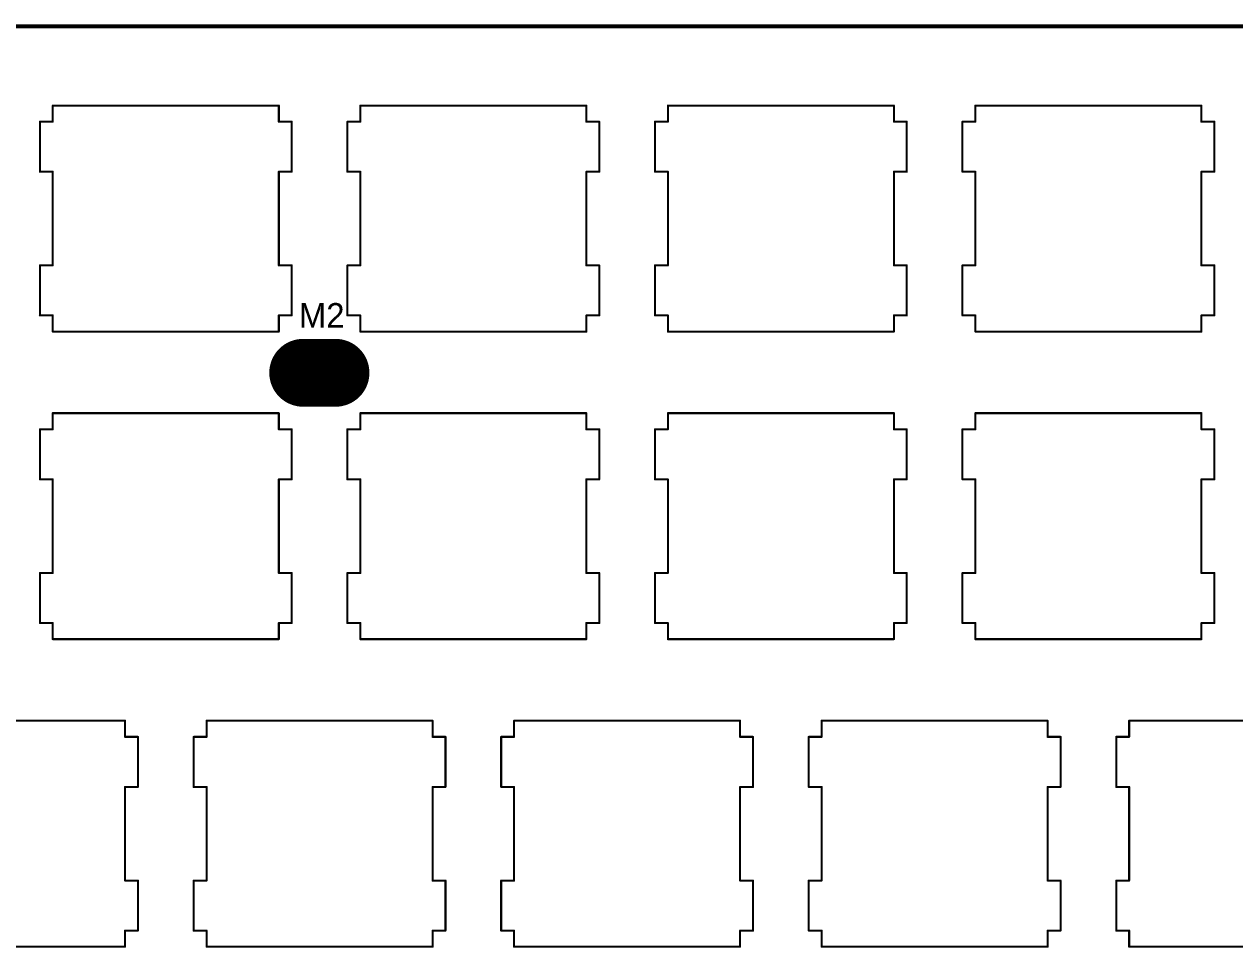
# Model space of a CAD drawing. Extents: x 43 to 335, y 43 to 163.
# Drawn here: x 161.3 to 236.3, y 105.6 to 162.8 of the extents above; entities that cross this region are included whole.
import ezdxf

# ---------------------------------------------------------------- set-up
doc = ezdxf.new("R2010")
doc.units = 0
doc.layers.get('0').update_dxf_attribs({"linetype": 'CONTINUOUS'})
for name, color, linetype in [('BOTTOMLAYER', 5, 'CONTINUOUS'), ('BOTTOMSOLDER', 6, 'CONTINUOUS'), ('MECHANICAL2', 216, 'CONTINUOUS'), ('MULTILAYER', 9, 'CONTINUOUS'), ('PADHOLELAYER', 156, 'CONTINUOUS'), ('TOPLAYER', 1, 'CONTINUOUS'), ('TOPOVERLAY', 2, 'CONTINUOUS'), ('TOPSOLDER', 216, 'CONTINUOUS')]:
    doc.layers.add(name, color=color, linetype=linetype)

# ---------------------------------------------------------------- blocks, each defined once
blk = doc.blocks.new('M2______6')
at = {"layer": 'BOTTOMLAYER', "const_width": 4}
blk.add_lwpolyline([(1, 0), (-1, 0)], dxfattribs=at)
at = {"layer": 'BOTTOMLAYER', "const_width": 2}
for points in [[(-2, 0, 1), (0, 0, 1)], [(0, 0, 1), (2, 0, 1)]]:
    blk.add_lwpolyline(points, format="xyb", close=True, dxfattribs=at)
at = {"layer": 'BOTTOMSOLDER', "const_width": 4.203}
blk.add_lwpolyline([(1, 0), (-1, 0)], dxfattribs=at)
at = {"layer": 'BOTTOMSOLDER', "const_width": 2.102}
for points in [[(-2.051, 0, 1), (0.051, 0, 1)], [(-0.051, 0, 1), (2.051, 0, 1)]]:
    blk.add_lwpolyline(points, format="xyb", close=True, dxfattribs=at)
at = {"layer": 'MULTILAYER', "const_width": 4}
blk.add_lwpolyline([(1, 0), (-1, 0)], dxfattribs=at)
at = {"layer": 'MULTILAYER', "const_width": 2}
for points in [[(-2, 0, 1), (0, 0, 1)], [(0, 0, 1), (2, 0, 1)]]:
    blk.add_lwpolyline(points, format="xyb", close=True, dxfattribs=at)
at = {"layer": 'PADHOLELAYER', "const_width": 1}
blk.add_lwpolyline([(-0.5, 0, 1), (0.5, 0, 1)], format="xyb", close=True, dxfattribs=at)
at = {"layer": 'TOPLAYER', "const_width": 4}
blk.add_lwpolyline([(1, 0), (-1, 0)], dxfattribs=at)
at = {"layer": 'TOPLAYER', "const_width": 2}
for points in [[(-2, 0, 1), (0, 0, 1)], [(0, 0, 1), (2, 0, 1)]]:
    blk.add_lwpolyline(points, format="xyb", close=True, dxfattribs=at)
at = {"layer": 'TOPSOLDER', "const_width": 4.203}
blk.add_lwpolyline([(1, 0), (-1, 0)], dxfattribs=at)
at = {"layer": 'TOPSOLDER', "const_width": 2.102}
for points in [[(-2.051, 0, 1), (0.051, 0, 1)], [(-0.051, 0, 1), (2.051, 0, 1)]]:
    blk.add_lwpolyline(points, format="xyb", close=True, dxfattribs=at)

msp = doc.modelspace()

# ---------------------------------------------------------------- linework, layer by layer
at = {"layer": 'MECHANICAL2'}
for points, const_width in [([(43.561, 162.687), (334.391, 162.687)], 0.254), ([(163.066, 156.776), (163.066, 157.776)], 0.127), ([(163.066, 157.776), (177.067, 157.776)], 0.127), ([(177.067, 156.776), (177.067, 157.776)], 0.127), ([(182.117, 156.776), (182.117, 157.776)], 0.127), ([(182.117, 157.776), (196.117, 157.776)], 0.127), ([(196.117, 156.776), (196.117, 157.776)], 0.127), ([(201.167, 156.776), (201.167, 157.776)], 0.127), ([(201.167, 157.776), (215.167, 157.776)], 0.127), ([(215.167, 156.776), (215.167, 157.776)], 0.127), ([(220.217, 156.776), (220.217, 157.776)], 0.127), ([(220.217, 157.776), (234.217, 157.776)], 0.127), ([(234.217, 156.776), (234.217, 157.776)], 0.127), ([(162.265, 156.776), (163.066, 156.776)], 0.127), ([(162.265, 153.675), (162.265, 156.776)], 0.127), ([(177.067, 156.776), (177.867, 156.776)], 0.127), ([(177.867, 153.675), (177.867, 156.776)], 0.127), ([(181.316, 156.776), (182.117, 156.776)], 0.127), ([(181.316, 153.675), (181.316, 156.776)], 0.127), ([(196.117, 156.776), (196.917, 156.776)], 0.127), ([(196.917, 153.675), (196.917, 156.776)], 0.127), ([(200.366, 156.776), (201.167, 156.776)], 0.127), ([(200.366, 153.675), (200.366, 156.776)], 0.127), ([(215.167, 156.776), (215.967, 156.776)], 0.127), ([(215.967, 153.675), (215.967, 156.776)], 0.127), ([(219.416, 156.776), (220.217, 156.776)], 0.127), ([(219.416, 153.675), (219.416, 156.776)], 0.127), ([(234.217, 156.776), (235.017, 156.776)], 0.127), ([(235.017, 153.675), (235.017, 156.776)], 0.127), ([(162.265, 153.675), (163.066, 153.675)], 0.127), ([(163.066, 147.877), (163.066, 153.675)], 0.127), ([(177.067, 147.877), (177.067, 153.675)], 0.127), ([(177.067, 153.675), (177.867, 153.675)], 0.127), ([(181.316, 153.675), (182.117, 153.675)], 0.127), ([(182.117, 147.877), (182.117, 153.675)], 0.127), ([(196.117, 147.877), (196.117, 153.675)], 0.127), ([(196.117, 153.675), (196.917, 153.675)], 0.127), ([(200.366, 153.675), (201.167, 153.675)], 0.127), ([(201.167, 147.877), (201.167, 153.675)], 0.127), ([(215.167, 147.877), (215.167, 153.675)], 0.127), ([(215.167, 153.675), (215.967, 153.675)], 0.127), ([(219.416, 153.675), (220.217, 153.675)], 0.127), ([(220.217, 147.877), (220.217, 153.675)], 0.127), ([(234.217, 147.877), (234.217, 153.675)], 0.127), ([(234.217, 153.675), (235.017, 153.675)], 0.127), ([(162.265, 147.877), (163.066, 147.877)], 0.127), ([(162.265, 144.776), (162.265, 147.877)], 0.127), ([(177.067, 147.877), (177.867, 147.877)], 0.127), ([(177.867, 144.776), (177.867, 147.877)], 0.127), ([(181.316, 147.877), (182.117, 147.877)], 0.127), ([(181.316, 144.776), (181.316, 147.877)], 0.127), ([(196.117, 147.877), (196.917, 147.877)], 0.127), ([(196.917, 144.776), (196.917, 147.877)], 0.127), ([(200.366, 147.877), (201.167, 147.877)], 0.127), ([(200.366, 144.776), (200.366, 147.877)], 0.127), ([(215.167, 147.877), (215.967, 147.877)], 0.127), ([(215.967, 144.776), (215.967, 147.877)], 0.127), ([(219.416, 147.877), (220.217, 147.877)], 0.127), ([(219.416, 144.776), (219.416, 147.877)], 0.127), ([(234.217, 147.877), (235.017, 147.877)], 0.127), ([(235.017, 144.776), (235.017, 147.877)], 0.127), ([(162.265, 144.776), (163.066, 144.776)], 0.127), ([(163.066, 143.776), (163.066, 144.776)], 0.127), ([(177.067, 143.776), (177.067, 144.776)], 0.127), ([(177.067, 144.776), (177.867, 144.776)], 0.127), ([(181.316, 144.776), (182.117, 144.776)], 0.127), ([(182.117, 143.776), (182.117, 144.776)], 0.127), ([(196.117, 143.776), (196.117, 144.776)], 0.127), ([(196.117, 144.776), (196.917, 144.776)], 0.127), ([(200.366, 144.776), (201.167, 144.776)], 0.127), ([(201.167, 143.776), (201.167, 144.776)], 0.127), ([(215.167, 143.776), (215.167, 144.776)], 0.127), ([(215.167, 144.776), (215.967, 144.776)], 0.127), ([(219.416, 144.776), (220.217, 144.776)], 0.127), ([(220.217, 143.776), (220.217, 144.776)], 0.127), ([(234.217, 143.776), (234.217, 144.776)], 0.127), ([(234.217, 144.776), (235.017, 144.776)], 0.127), ([(163.066, 143.776), (177.067, 143.776)], 0.127), ([(182.117, 143.776), (196.117, 143.776)], 0.127), ([(201.167, 143.776), (215.167, 143.776)], 0.127), ([(220.217, 143.776), (234.217, 143.776)], 0.127), ([(163.066, 137.726), (163.066, 138.725)], 0.127), ([(163.066, 138.725), (177.067, 138.725)], 0.127), ([(177.067, 137.726), (177.067, 138.725)], 0.127), ([(182.117, 137.726), (182.117, 138.725)], 0.127), ([(182.117, 138.725), (196.117, 138.725)], 0.127), ([(196.117, 137.726), (196.117, 138.725)], 0.127), ([(201.167, 137.726), (201.167, 138.725)], 0.127), ([(201.167, 138.725), (215.167, 138.725)], 0.127), ([(215.167, 137.726), (215.167, 138.725)], 0.127), ([(220.217, 137.726), (220.217, 138.725)], 0.127), ([(220.217, 138.725), (234.217, 138.725)], 0.127), ([(234.217, 137.726), (234.217, 138.725)], 0.127), ([(162.265, 137.726), (163.066, 137.726)], 0.127), ([(162.265, 134.625), (162.265, 137.726)], 0.127), ([(177.067, 137.726), (177.867, 137.726)], 0.127), ([(177.867, 134.625), (177.867, 137.726)], 0.127), ([(181.316, 137.726), (182.117, 137.726)], 0.127), ([(181.316, 134.625), (181.316, 137.726)], 0.127), ([(196.117, 137.726), (196.917, 137.726)], 0.127), ([(196.917, 134.625), (196.917, 137.726)], 0.127), ([(200.366, 137.726), (201.167, 137.726)], 0.127), ([(200.366, 134.625), (200.366, 137.726)], 0.127), ([(215.167, 137.726), (215.967, 137.726)], 0.127), ([(215.967, 134.625), (215.967, 137.726)], 0.127), ([(219.416, 137.726), (220.217, 137.726)], 0.127), ([(219.416, 134.625), (219.416, 137.726)], 0.127), ([(234.217, 137.726), (235.017, 137.726)], 0.127), ([(235.017, 134.625), (235.017, 137.726)], 0.127), ([(162.265, 134.625), (163.066, 134.625)], 0.127), ([(163.066, 128.825), (163.066, 134.625)], 0.127), ([(177.067, 128.825), (177.067, 134.625)], 0.127), ([(177.067, 134.625), (177.867, 134.625)], 0.127), ([(181.316, 134.625), (182.117, 134.625)], 0.127), ([(182.117, 128.825), (182.117, 134.625)], 0.127), ([(196.117, 128.825), (196.117, 134.625)], 0.127), ([(196.117, 134.625), (196.917, 134.625)], 0.127), ([(200.366, 134.625), (201.167, 134.625)], 0.127), ([(201.167, 128.825), (201.167, 134.625)], 0.127), ([(215.167, 128.825), (215.167, 134.625)], 0.127), ([(215.167, 134.625), (215.967, 134.625)], 0.127), ([(219.416, 134.625), (220.217, 134.625)], 0.127), ([(220.217, 128.825), (220.217, 134.625)], 0.127), ([(234.217, 128.825), (234.217, 134.625)], 0.127), ([(234.217, 134.625), (235.017, 134.625)], 0.127), ([(162.265, 128.825), (163.066, 128.825)], 0.127), ([(162.265, 125.726), (162.265, 128.825)], 0.127), ([(177.067, 128.825), (177.867, 128.825)], 0.127), ([(177.867, 125.726), (177.867, 128.825)], 0.127), ([(181.316, 128.825), (182.117, 128.825)], 0.127), ([(181.316, 125.726), (181.316, 128.825)], 0.127), ([(196.117, 128.825), (196.917, 128.825)], 0.127), ([(196.917, 125.726), (196.917, 128.825)], 0.127), ([(200.366, 128.825), (201.167, 128.825)], 0.127), ([(200.366, 125.726), (200.366, 128.825)], 0.127), ([(215.167, 128.825), (215.967, 128.825)], 0.127), ([(215.967, 125.726), (215.967, 128.825)], 0.127), ([(219.416, 128.825), (220.217, 128.825)], 0.127), ([(219.416, 125.726), (219.416, 128.825)], 0.127), ([(234.217, 128.825), (235.017, 128.825)], 0.127), ([(235.017, 125.726), (235.017, 128.825)], 0.127), ([(162.265, 125.726), (163.066, 125.726)], 0.127), ([(163.066, 124.726), (163.066, 125.726)], 0.127), ([(177.067, 124.726), (177.067, 125.726)], 0.127), ([(177.067, 125.726), (177.867, 125.726)], 0.127), ([(181.316, 125.726), (182.117, 125.726)], 0.127), ([(182.117, 124.726), (182.117, 125.726)], 0.127), ([(196.117, 124.726), (196.117, 125.726)], 0.127), ([(196.117, 125.726), (196.917, 125.726)], 0.127), ([(200.366, 125.726), (201.167, 125.726)], 0.127), ([(201.167, 124.726), (201.167, 125.726)], 0.127), ([(215.167, 124.726), (215.167, 125.726)], 0.127), ([(215.167, 125.726), (215.967, 125.726)], 0.127), ([(219.416, 125.726), (220.217, 125.726)], 0.127), ([(220.217, 124.726), (220.217, 125.726)], 0.127), ([(234.217, 124.726), (234.217, 125.726)], 0.127), ([(234.217, 125.726), (235.017, 125.726)], 0.127), ([(163.066, 124.726), (177.067, 124.726)], 0.127), ([(182.117, 124.726), (196.117, 124.726)], 0.127), ([(201.167, 124.726), (215.167, 124.726)], 0.127), ([(220.217, 124.726), (234.217, 124.726)], 0.127), ([(153.542, 119.675), (167.542, 119.675)], 0.127), ([(167.542, 118.676), (167.542, 119.675)], 0.127), ([(172.592, 118.676), (172.592, 119.675)], 0.127), ([(172.592, 119.675), (186.592, 119.675)], 0.127), ([(186.592, 118.676), (186.592, 119.675)], 0.127), ([(191.642, 118.676), (191.642, 119.675)], 0.127), ([(191.642, 119.675), (205.642, 119.675)], 0.127), ([(205.642, 118.676), (205.642, 119.675)], 0.127), ([(210.692, 118.676), (210.692, 119.675)], 0.127), ([(210.692, 119.675), (224.692, 119.675)], 0.127), ([(224.692, 118.676), (224.692, 119.675)], 0.127), ([(229.742, 118.676), (229.742, 119.675)], 0.127), ([(229.742, 119.675), (243.742, 119.675)], 0.127), ([(167.542, 118.676), (168.342, 118.676)], 0.127), ([(168.342, 115.575), (168.342, 118.676)], 0.127), ([(171.79, 118.676), (172.592, 118.676)], 0.127), ([(171.79, 115.575), (171.79, 118.676)], 0.127), ([(186.592, 118.676), (187.392, 118.676)], 0.127), ([(187.392, 115.575), (187.392, 118.676)], 0.127), ([(190.841, 118.676), (191.642, 118.676)], 0.127), ([(190.841, 115.575), (190.841, 118.676)], 0.127), ([(205.642, 118.676), (206.442, 118.676)], 0.127), ([(206.442, 115.575), (206.442, 118.676)], 0.127), ([(209.891, 118.676), (210.692, 118.676)], 0.127), ([(209.891, 115.575), (209.891, 118.676)], 0.127), ([(224.692, 118.676), (225.492, 118.676)], 0.127), ([(225.492, 115.575), (225.492, 118.676)], 0.127), ([(228.941, 118.676), (229.742, 118.676)], 0.127), ([(228.941, 115.575), (228.941, 118.676)], 0.127), ([(167.542, 109.775), (167.542, 115.575)], 0.127), ([(167.542, 115.575), (168.342, 115.575)], 0.127), ([(171.79, 115.575), (172.592, 115.575)], 0.127), ([(172.592, 109.775), (172.592, 115.575)], 0.127), ([(186.592, 109.775), (186.592, 115.575)], 0.127), ([(186.592, 115.575), (187.392, 115.575)], 0.127), ([(190.841, 115.575), (191.642, 115.575)], 0.127), ([(191.642, 109.775), (191.642, 115.575)], 0.127), ([(205.642, 109.775), (205.642, 115.575)], 0.127), ([(205.642, 115.575), (206.442, 115.575)], 0.127), ([(209.891, 115.575), (210.692, 115.575)], 0.127), ([(210.692, 109.775), (210.692, 115.575)], 0.127), ([(224.692, 109.775), (224.692, 115.575)], 0.127), ([(224.692, 115.575), (225.492, 115.575)], 0.127), ([(228.941, 115.575), (229.742, 115.575)], 0.127), ([(229.742, 109.775), (229.742, 115.575)], 0.127), ([(167.542, 109.775), (168.342, 109.775)], 0.127), ([(168.342, 106.676), (168.342, 109.775)], 0.127), ([(171.79, 109.775), (172.592, 109.775)], 0.127), ([(171.79, 106.676), (171.79, 109.775)], 0.127), ([(186.592, 109.775), (187.392, 109.775)], 0.127), ([(187.392, 106.676), (187.392, 109.775)], 0.127), ([(190.841, 109.775), (191.642, 109.775)], 0.127), ([(190.841, 106.676), (190.841, 109.775)], 0.127), ([(205.642, 109.775), (206.442, 109.775)], 0.127), ([(206.442, 106.676), (206.442, 109.775)], 0.127), ([(209.891, 109.775), (210.692, 109.775)], 0.127), ([(209.891, 106.676), (209.891, 109.775)], 0.127), ([(224.692, 109.775), (225.492, 109.775)], 0.127), ([(225.492, 106.676), (225.492, 109.775)], 0.127), ([(228.941, 109.775), (229.742, 109.775)], 0.127), ([(228.941, 106.676), (228.941, 109.775)], 0.127), ([(167.542, 105.676), (167.542, 106.676)], 0.127), ([(167.542, 106.676), (168.342, 106.676)], 0.127), ([(171.79, 106.676), (172.592, 106.676)], 0.127), ([(172.592, 105.676), (172.592, 106.676)], 0.127), ([(186.592, 105.676), (186.592, 106.676)], 0.127), ([(186.592, 106.676), (187.392, 106.676)], 0.127), ([(190.841, 106.676), (191.642, 106.676)], 0.127), ([(191.642, 105.676), (191.642, 106.676)], 0.127), ([(205.642, 105.676), (205.642, 106.676)], 0.127), ([(205.642, 106.676), (206.442, 106.676)], 0.127), ([(209.891, 106.676), (210.692, 106.676)], 0.127), ([(210.692, 105.676), (210.692, 106.676)], 0.127), ([(224.692, 105.676), (224.692, 106.676)], 0.127), ([(224.692, 106.676), (225.492, 106.676)], 0.127), ([(228.941, 106.676), (229.742, 106.676)], 0.127), ([(229.742, 105.676), (229.742, 106.676)], 0.127), ([(153.542, 105.676), (167.542, 105.676)], 0.127), ([(172.592, 105.676), (186.592, 105.676)], 0.127), ([(191.642, 105.676), (205.642, 105.676)], 0.127), ([(210.692, 105.676), (224.692, 105.676)], 0.127), ([(229.742, 105.676), (243.742, 105.676)], 0.127)]:
    msp.add_lwpolyline(points, dxfattribs=dict(at, const_width=const_width))
at = {"layer": 'MECHANICAL2', "const_width": 0.0635}
for points in [[(163.034, 157.776, 1), (163.098, 157.776, 1)], [(163.034, 157.776, 1), (163.098, 157.776, 1)], [(177.035, 157.776, 1), (177.099, 157.776, 1)], [(177.035, 157.776, 1), (177.099, 157.776, 1)], [(182.085, 157.776, 1), (182.149, 157.776, 1)], [(182.085, 157.776, 1), (182.149, 157.776, 1)], [(196.085, 157.776, 1), (196.149, 157.776, 1)], [(196.085, 157.776, 1), (196.149, 157.776, 1)], [(201.135, 157.776, 1), (201.199, 157.776, 1)], [(201.135, 157.776, 1), (201.199, 157.776, 1)], [(215.135, 157.776, 1), (215.199, 157.776, 1)], [(215.135, 157.776, 1), (215.199, 157.776, 1)], [(220.185, 157.776, 1), (220.249, 157.776, 1)], [(220.185, 157.776, 1), (220.249, 157.776, 1)], [(234.185, 157.776, 1), (234.249, 157.776, 1)], [(234.185, 157.776, 1), (234.249, 157.776, 1)], [(162.233, 156.776, 1), (162.297, 156.776, 1)], [(162.233, 156.776, 1), (162.297, 156.776, 1)], [(163.034, 156.776, 1), (163.098, 156.776, 1)], [(163.034, 156.776, 1), (163.098, 156.776, 1)], [(177.035, 156.776, 1), (177.099, 156.776, 1)], [(177.035, 156.776, 1), (177.099, 156.776, 1)], [(177.835, 156.776, 1), (177.899, 156.776, 1)], [(177.835, 156.776, 1), (177.899, 156.776, 1)], [(181.284, 156.776, 1), (181.348, 156.776, 1)], [(181.284, 156.776, 1), (181.348, 156.776, 1)], [(182.085, 156.776, 1), (182.149, 156.776, 1)], [(182.085, 156.776, 1), (182.149, 156.776, 1)], [(196.085, 156.776, 1), (196.149, 156.776, 1)], [(196.085, 156.776, 1), (196.149, 156.776, 1)], [(196.885, 156.776, 1), (196.949, 156.776, 1)], [(196.885, 156.776, 1), (196.949, 156.776, 1)], [(200.334, 156.776, 1), (200.398, 156.776, 1)], [(200.334, 156.776, 1), (200.398, 156.776, 1)], [(201.135, 156.776, 1), (201.199, 156.776, 1)], [(201.135, 156.776, 1), (201.199, 156.776, 1)], [(215.135, 156.776, 1), (215.199, 156.776, 1)], [(215.135, 156.776, 1), (215.199, 156.776, 1)], [(215.935, 156.776, 1), (215.999, 156.776, 1)], [(215.935, 156.776, 1), (215.999, 156.776, 1)], [(219.384, 156.776, 1), (219.448, 156.776, 1)], [(219.384, 156.776, 1), (219.448, 156.776, 1)], [(220.185, 156.776, 1), (220.249, 156.776, 1)], [(220.185, 156.776, 1), (220.249, 156.776, 1)], [(234.185, 156.776, 1), (234.249, 156.776, 1)], [(234.185, 156.776, 1), (234.249, 156.776, 1)], [(234.985, 156.776, 1), (235.049, 156.776, 1)], [(234.985, 156.776, 1), (235.049, 156.776, 1)], [(162.233, 153.675, 1), (162.297, 153.675, 1)], [(162.233, 153.675, 1), (162.297, 153.675, 1)], [(163.034, 153.675, 1), (163.098, 153.675, 1)], [(163.034, 153.675, 1), (163.098, 153.675, 1)], [(177.035, 153.675, 1), (177.099, 153.675, 1)], [(177.035, 153.675, 1), (177.099, 153.675, 1)], [(177.835, 153.675, 1), (177.899, 153.675, 1)], [(177.835, 153.675, 1), (177.899, 153.675, 1)], [(181.284, 153.675, 1), (181.348, 153.675, 1)], [(181.284, 153.675, 1), (181.348, 153.675, 1)], [(182.085, 153.675, 1), (182.149, 153.675, 1)], [(182.085, 153.675, 1), (182.149, 153.675, 1)], [(196.085, 153.675, 1), (196.149, 153.675, 1)], [(196.085, 153.675, 1), (196.149, 153.675, 1)], [(196.885, 153.675, 1), (196.949, 153.675, 1)], [(196.885, 153.675, 1), (196.949, 153.675, 1)], [(200.334, 153.675, 1), (200.398, 153.675, 1)], [(200.334, 153.675, 1), (200.398, 153.675, 1)], [(201.135, 153.675, 1), (201.199, 153.675, 1)], [(201.135, 153.675, 1), (201.199, 153.675, 1)], [(215.135, 153.675, 1), (215.199, 153.675, 1)], [(215.135, 153.675, 1), (215.199, 153.675, 1)], [(215.935, 153.675, 1), (215.999, 153.675, 1)], [(215.935, 153.675, 1), (215.999, 153.675, 1)], [(219.384, 153.675, 1), (219.448, 153.675, 1)], [(219.384, 153.675, 1), (219.448, 153.675, 1)], [(220.185, 153.675, 1), (220.249, 153.675, 1)], [(220.185, 153.675, 1), (220.249, 153.675, 1)], [(234.185, 153.675, 1), (234.249, 153.675, 1)], [(234.185, 153.675, 1), (234.249, 153.675, 1)], [(234.985, 153.675, 1), (235.049, 153.675, 1)], [(234.985, 153.675, 1), (235.049, 153.675, 1)], [(162.233, 147.877, 1), (162.297, 147.877, 1)], [(162.233, 147.877, 1), (162.297, 147.877, 1)], [(163.034, 147.877, 1), (163.098, 147.877, 1)], [(163.034, 147.877, 1), (163.098, 147.877, 1)], [(177.035, 147.877, 1), (177.099, 147.877, 1)], [(177.035, 147.877, 1), (177.099, 147.877, 1)], [(177.835, 147.877, 1), (177.899, 147.877, 1)], [(177.835, 147.877, 1), (177.899, 147.877, 1)], [(181.284, 147.877, 1), (181.348, 147.877, 1)], [(181.284, 147.877, 1), (181.348, 147.877, 1)], [(182.085, 147.877, 1), (182.149, 147.877, 1)], [(182.085, 147.877, 1), (182.149, 147.877, 1)], [(196.085, 147.877, 1), (196.149, 147.877, 1)], [(196.085, 147.877, 1), (196.149, 147.877, 1)], [(196.885, 147.877, 1), (196.949, 147.877, 1)], [(196.885, 147.877, 1), (196.949, 147.877, 1)], [(200.334, 147.877, 1), (200.398, 147.877, 1)], [(200.334, 147.877, 1), (200.398, 147.877, 1)], [(201.135, 147.877, 1), (201.199, 147.877, 1)], [(201.135, 147.877, 1), (201.199, 147.877, 1)], [(215.135, 147.877, 1), (215.199, 147.877, 1)], [(215.135, 147.877, 1), (215.199, 147.877, 1)], [(215.935, 147.877, 1), (215.999, 147.877, 1)], [(215.935, 147.877, 1), (215.999, 147.877, 1)], [(219.384, 147.877, 1), (219.448, 147.877, 1)], [(219.384, 147.877, 1), (219.448, 147.877, 1)], [(220.185, 147.877, 1), (220.249, 147.877, 1)], [(220.185, 147.877, 1), (220.249, 147.877, 1)], [(234.185, 147.877, 1), (234.249, 147.877, 1)], [(234.185, 147.877, 1), (234.249, 147.877, 1)], [(234.985, 147.877, 1), (235.049, 147.877, 1)], [(234.985, 147.877, 1), (235.049, 147.877, 1)], [(162.233, 144.776, 1), (162.297, 144.776, 1)], [(162.233, 144.776, 1), (162.297, 144.776, 1)], [(163.034, 144.776, 1), (163.098, 144.776, 1)], [(163.034, 144.776, 1), (163.098, 144.776, 1)], [(177.035, 144.776, 1), (177.099, 144.776, 1)], [(177.035, 144.776, 1), (177.099, 144.776, 1)], [(177.835, 144.776, 1), (177.899, 144.776, 1)], [(177.835, 144.776, 1), (177.899, 144.776, 1)], [(181.284, 144.776, 1), (181.348, 144.776, 1)], [(181.284, 144.776, 1), (181.348, 144.776, 1)], [(182.085, 144.776, 1), (182.149, 144.776, 1)], [(182.085, 144.776, 1), (182.149, 144.776, 1)], [(196.085, 144.776, 1), (196.149, 144.776, 1)], [(196.085, 144.776, 1), (196.149, 144.776, 1)], [(196.885, 144.776, 1), (196.949, 144.776, 1)], [(196.885, 144.776, 1), (196.949, 144.776, 1)], [(200.334, 144.776, 1), (200.398, 144.776, 1)], [(200.334, 144.776, 1), (200.398, 144.776, 1)], [(201.135, 144.776, 1), (201.199, 144.776, 1)], [(201.135, 144.776, 1), (201.199, 144.776, 1)], [(215.135, 144.776, 1), (215.199, 144.776, 1)], [(215.135, 144.776, 1), (215.199, 144.776, 1)], [(215.935, 144.776, 1), (215.999, 144.776, 1)], [(215.935, 144.776, 1), (215.999, 144.776, 1)], [(219.384, 144.776, 1), (219.448, 144.776, 1)], [(219.384, 144.776, 1), (219.448, 144.776, 1)], [(220.185, 144.776, 1), (220.249, 144.776, 1)], [(220.185, 144.776, 1), (220.249, 144.776, 1)], [(234.185, 144.776, 1), (234.249, 144.776, 1)], [(234.185, 144.776, 1), (234.249, 144.776, 1)], [(234.985, 144.776, 1), (235.049, 144.776, 1)], [(234.985, 144.776, 1), (235.049, 144.776, 1)], [(163.034, 143.776, 1), (163.098, 143.776, 1)], [(163.034, 143.776, 1), (163.098, 143.776, 1)], [(177.035, 143.776, 1), (177.099, 143.776, 1)], [(177.035, 143.776, 1), (177.099, 143.776, 1)], [(182.085, 143.776, 1), (182.149, 143.776, 1)], [(182.085, 143.776, 1), (182.149, 143.776, 1)], [(196.085, 143.776, 1), (196.149, 143.776, 1)], [(196.085, 143.776, 1), (196.149, 143.776, 1)], [(201.135, 143.776, 1), (201.199, 143.776, 1)], [(201.135, 143.776, 1), (201.199, 143.776, 1)], [(215.135, 143.776, 1), (215.199, 143.776, 1)], [(215.135, 143.776, 1), (215.199, 143.776, 1)], [(220.185, 143.776, 1), (220.249, 143.776, 1)], [(220.185, 143.776, 1), (220.249, 143.776, 1)], [(234.185, 143.776, 1), (234.249, 143.776, 1)], [(234.185, 143.776, 1), (234.249, 143.776, 1)], [(163.034, 138.725, 1), (163.098, 138.725, 1)], [(163.034, 138.725, 1), (163.098, 138.725, 1)], [(177.035, 138.725, 1), (177.099, 138.725, 1)], [(177.035, 138.725, 1), (177.099, 138.725, 1)], [(182.085, 138.725, 1), (182.149, 138.725, 1)], [(182.085, 138.725, 1), (182.149, 138.725, 1)], [(196.085, 138.725, 1), (196.149, 138.725, 1)], [(196.085, 138.725, 1), (196.149, 138.725, 1)], [(201.135, 138.725, 1), (201.199, 138.725, 1)], [(201.135, 138.725, 1), (201.199, 138.725, 1)], [(215.135, 138.725, 1), (215.199, 138.725, 1)], [(215.135, 138.725, 1), (215.199, 138.725, 1)], [(220.185, 138.725, 1), (220.249, 138.725, 1)], [(220.185, 138.725, 1), (220.249, 138.725, 1)], [(234.185, 138.725, 1), (234.249, 138.725, 1)], [(234.185, 138.725, 1), (234.249, 138.725, 1)], [(162.233, 137.726, 1), (162.297, 137.726, 1)], [(162.233, 137.726, 1), (162.297, 137.726, 1)], [(163.034, 137.726, 1), (163.098, 137.726, 1)], [(163.034, 137.726, 1), (163.098, 137.726, 1)], [(177.035, 137.726, 1), (177.099, 137.726, 1)], [(177.035, 137.726, 1), (177.099, 137.726, 1)], [(177.835, 137.726, 1), (177.899, 137.726, 1)], [(177.835, 137.726, 1), (177.899, 137.726, 1)], [(181.284, 137.726, 1), (181.348, 137.726, 1)], [(181.284, 137.726, 1), (181.348, 137.726, 1)], [(182.085, 137.726, 1), (182.149, 137.726, 1)], [(182.085, 137.726, 1), (182.149, 137.726, 1)], [(196.085, 137.726, 1), (196.149, 137.726, 1)], [(196.085, 137.726, 1), (196.149, 137.726, 1)], [(196.885, 137.726, 1), (196.949, 137.726, 1)], [(196.885, 137.726, 1), (196.949, 137.726, 1)], [(200.334, 137.726, 1), (200.398, 137.726, 1)], [(200.334, 137.726, 1), (200.398, 137.726, 1)], [(201.135, 137.726, 1), (201.199, 137.726, 1)], [(201.135, 137.726, 1), (201.199, 137.726, 1)], [(215.135, 137.726, 1), (215.199, 137.726, 1)], [(215.135, 137.726, 1), (215.199, 137.726, 1)], [(215.935, 137.726, 1), (215.999, 137.726, 1)], [(215.935, 137.726, 1), (215.999, 137.726, 1)], [(219.384, 137.726, 1), (219.448, 137.726, 1)], [(219.384, 137.726, 1), (219.448, 137.726, 1)], [(220.185, 137.726, 1), (220.249, 137.726, 1)], [(220.185, 137.726, 1), (220.249, 137.726, 1)], [(234.185, 137.726, 1), (234.249, 137.726, 1)], [(234.185, 137.726, 1), (234.249, 137.726, 1)], [(234.985, 137.726, 1), (235.049, 137.726, 1)], [(234.985, 137.726, 1), (235.049, 137.726, 1)], [(162.233, 134.625, 1), (162.297, 134.625, 1)], [(162.233, 134.625, 1), (162.297, 134.625, 1)], [(163.034, 134.625, 1), (163.098, 134.625, 1)], [(163.034, 134.625, 1), (163.098, 134.625, 1)], [(177.035, 134.625, 1), (177.099, 134.625, 1)], [(177.035, 134.625, 1), (177.099, 134.625, 1)], [(177.835, 134.625, 1), (177.899, 134.625, 1)], [(177.835, 134.625, 1), (177.899, 134.625, 1)], [(181.284, 134.625, 1), (181.348, 134.625, 1)], [(181.284, 134.625, 1), (181.348, 134.625, 1)], [(182.085, 134.625, 1), (182.149, 134.625, 1)], [(182.085, 134.625, 1), (182.149, 134.625, 1)], [(196.085, 134.625, 1), (196.149, 134.625, 1)], [(196.085, 134.625, 1), (196.149, 134.625, 1)], [(196.885, 134.625, 1), (196.949, 134.625, 1)], [(196.885, 134.625, 1), (196.949, 134.625, 1)], [(200.334, 134.625, 1), (200.398, 134.625, 1)], [(200.334, 134.625, 1), (200.398, 134.625, 1)], [(201.135, 134.625, 1), (201.199, 134.625, 1)], [(201.135, 134.625, 1), (201.199, 134.625, 1)], [(215.135, 134.625, 1), (215.199, 134.625, 1)], [(215.135, 134.625, 1), (215.199, 134.625, 1)], [(215.935, 134.625, 1), (215.999, 134.625, 1)], [(215.935, 134.625, 1), (215.999, 134.625, 1)], [(219.384, 134.625, 1), (219.448, 134.625, 1)], [(219.384, 134.625, 1), (219.448, 134.625, 1)], [(220.185, 134.625, 1), (220.249, 134.625, 1)], [(220.185, 134.625, 1), (220.249, 134.625, 1)], [(234.185, 134.625, 1), (234.249, 134.625, 1)], [(234.185, 134.625, 1), (234.249, 134.625, 1)], [(234.985, 134.625, 1), (235.049, 134.625, 1)], [(234.985, 134.625, 1), (235.049, 134.625, 1)], [(162.233, 128.825, 1), (162.297, 128.825, 1)], [(162.233, 128.825, 1), (162.297, 128.825, 1)], [(163.034, 128.825, 1), (163.098, 128.825, 1)], [(163.034, 128.825, 1), (163.098, 128.825, 1)], [(177.035, 128.825, 1), (177.099, 128.825, 1)], [(177.035, 128.825, 1), (177.099, 128.825, 1)], [(177.835, 128.825, 1), (177.899, 128.825, 1)], [(177.835, 128.825, 1), (177.899, 128.825, 1)], [(181.284, 128.825, 1), (181.348, 128.825, 1)], [(181.284, 128.825, 1), (181.348, 128.825, 1)], [(182.085, 128.825, 1), (182.149, 128.825, 1)], [(182.085, 128.825, 1), (182.149, 128.825, 1)], [(196.085, 128.825, 1), (196.149, 128.825, 1)], [(196.085, 128.825, 1), (196.149, 128.825, 1)], [(196.885, 128.825, 1), (196.949, 128.825, 1)], [(196.885, 128.825, 1), (196.949, 128.825, 1)], [(200.334, 128.825, 1), (200.398, 128.825, 1)], [(200.334, 128.825, 1), (200.398, 128.825, 1)], [(201.135, 128.825, 1), (201.199, 128.825, 1)], [(201.135, 128.825, 1), (201.199, 128.825, 1)], [(215.135, 128.825, 1), (215.199, 128.825, 1)], [(215.135, 128.825, 1), (215.199, 128.825, 1)], [(215.935, 128.825, 1), (215.999, 128.825, 1)], [(215.935, 128.825, 1), (215.999, 128.825, 1)], [(219.384, 128.825, 1), (219.448, 128.825, 1)], [(219.384, 128.825, 1), (219.448, 128.825, 1)], [(220.185, 128.825, 1), (220.249, 128.825, 1)], [(220.185, 128.825, 1), (220.249, 128.825, 1)], [(234.185, 128.825, 1), (234.249, 128.825, 1)], [(234.185, 128.825, 1), (234.249, 128.825, 1)], [(234.985, 128.825, 1), (235.049, 128.825, 1)], [(234.985, 128.825, 1), (235.049, 128.825, 1)], [(162.233, 125.726, 1), (162.297, 125.726, 1)], [(162.233, 125.726, 1), (162.297, 125.726, 1)], [(163.034, 125.726, 1), (163.098, 125.726, 1)], [(163.034, 125.726, 1), (163.098, 125.726, 1)], [(177.035, 125.726, 1), (177.099, 125.726, 1)], [(177.035, 125.726, 1), (177.099, 125.726, 1)], [(177.835, 125.726, 1), (177.899, 125.726, 1)], [(177.835, 125.726, 1), (177.899, 125.726, 1)], [(181.284, 125.726, 1), (181.348, 125.726, 1)], [(181.284, 125.726, 1), (181.348, 125.726, 1)], [(182.085, 125.726, 1), (182.149, 125.726, 1)], [(182.085, 125.726, 1), (182.149, 125.726, 1)], [(196.085, 125.726, 1), (196.149, 125.726, 1)], [(196.085, 125.726, 1), (196.149, 125.726, 1)], [(196.885, 125.726, 1), (196.949, 125.726, 1)], [(196.885, 125.726, 1), (196.949, 125.726, 1)], [(200.334, 125.726, 1), (200.398, 125.726, 1)], [(200.334, 125.726, 1), (200.398, 125.726, 1)], [(201.135, 125.726, 1), (201.199, 125.726, 1)], [(201.135, 125.726, 1), (201.199, 125.726, 1)], [(215.135, 125.726, 1), (215.199, 125.726, 1)], [(215.135, 125.726, 1), (215.199, 125.726, 1)], [(215.935, 125.726, 1), (215.999, 125.726, 1)], [(215.935, 125.726, 1), (215.999, 125.726, 1)], [(219.384, 125.726, 1), (219.448, 125.726, 1)], [(219.384, 125.726, 1), (219.448, 125.726, 1)], [(220.185, 125.726, 1), (220.249, 125.726, 1)], [(220.185, 125.726, 1), (220.249, 125.726, 1)], [(234.185, 125.726, 1), (234.249, 125.726, 1)], [(234.185, 125.726, 1), (234.249, 125.726, 1)], [(234.985, 125.726, 1), (235.049, 125.726, 1)], [(234.985, 125.726, 1), (235.049, 125.726, 1)], [(163.034, 124.726, 1), (163.098, 124.726, 1)], [(163.034, 124.726, 1), (163.098, 124.726, 1)], [(177.035, 124.726, 1), (177.099, 124.726, 1)], [(177.035, 124.726, 1), (177.099, 124.726, 1)], [(182.085, 124.726, 1), (182.149, 124.726, 1)], [(182.085, 124.726, 1), (182.149, 124.726, 1)], [(196.085, 124.726, 1), (196.149, 124.726, 1)], [(196.085, 124.726, 1), (196.149, 124.726, 1)], [(201.135, 124.726, 1), (201.199, 124.726, 1)], [(201.135, 124.726, 1), (201.199, 124.726, 1)], [(215.135, 124.726, 1), (215.199, 124.726, 1)], [(215.135, 124.726, 1), (215.199, 124.726, 1)], [(220.185, 124.726, 1), (220.249, 124.726, 1)], [(220.185, 124.726, 1), (220.249, 124.726, 1)], [(234.185, 124.726, 1), (234.249, 124.726, 1)], [(234.185, 124.726, 1), (234.249, 124.726, 1)], [(167.51, 119.675, 1), (167.574, 119.675, 1)], [(167.51, 119.675, 1), (167.574, 119.675, 1)], [(172.56, 119.675, 1), (172.624, 119.675, 1)], [(172.56, 119.675, 1), (172.624, 119.675, 1)], [(186.56, 119.675, 1), (186.624, 119.675, 1)], [(186.56, 119.675, 1), (186.624, 119.675, 1)], [(191.61, 119.675, 1), (191.674, 119.675, 1)], [(191.61, 119.675, 1), (191.674, 119.675, 1)], [(205.61, 119.675, 1), (205.674, 119.675, 1)], [(205.61, 119.675, 1), (205.674, 119.675, 1)], [(210.66, 119.675, 1), (210.724, 119.675, 1)], [(210.66, 119.675, 1), (210.724, 119.675, 1)], [(224.66, 119.675, 1), (224.724, 119.675, 1)], [(224.66, 119.675, 1), (224.724, 119.675, 1)], [(229.71, 119.675, 1), (229.774, 119.675, 1)], [(229.71, 119.675, 1), (229.774, 119.675, 1)], [(167.51, 118.676, 1), (167.574, 118.676, 1)], [(167.51, 118.676, 1), (167.574, 118.676, 1)], [(168.31, 118.676, 1), (168.374, 118.676, 1)], [(168.31, 118.676, 1), (168.374, 118.676, 1)], [(171.758, 118.676, 1), (171.822, 118.676, 1)], [(171.758, 118.676, 1), (171.822, 118.676, 1)], [(172.56, 118.676, 1), (172.624, 118.676, 1)], [(172.56, 118.676, 1), (172.624, 118.676, 1)], [(186.56, 118.676, 1), (186.624, 118.676, 1)], [(186.56, 118.676, 1), (186.624, 118.676, 1)], [(187.36, 118.676, 1), (187.424, 118.676, 1)], [(187.36, 118.676, 1), (187.424, 118.676, 1)], [(190.809, 118.676, 1), (190.873, 118.676, 1)], [(190.809, 118.676, 1), (190.873, 118.676, 1)], [(191.61, 118.676, 1), (191.674, 118.676, 1)], [(191.61, 118.676, 1), (191.674, 118.676, 1)], [(205.61, 118.676, 1), (205.674, 118.676, 1)], [(205.61, 118.676, 1), (205.674, 118.676, 1)], [(206.41, 118.676, 1), (206.474, 118.676, 1)], [(206.41, 118.676, 1), (206.474, 118.676, 1)], [(209.859, 118.676, 1), (209.923, 118.676, 1)], [(209.859, 118.676, 1), (209.923, 118.676, 1)], [(210.66, 118.676, 1), (210.724, 118.676, 1)], [(210.66, 118.676, 1), (210.724, 118.676, 1)], [(224.66, 118.676, 1), (224.724, 118.676, 1)], [(224.66, 118.676, 1), (224.724, 118.676, 1)], [(225.46, 118.676, 1), (225.524, 118.676, 1)], [(225.46, 118.676, 1), (225.524, 118.676, 1)], [(228.909, 118.676, 1), (228.973, 118.676, 1)], [(228.909, 118.676, 1), (228.973, 118.676, 1)], [(229.71, 118.676, 1), (229.774, 118.676, 1)], [(229.71, 118.676, 1), (229.774, 118.676, 1)], [(167.51, 115.575, 1), (167.574, 115.575, 1)], [(167.51, 115.575, 1), (167.574, 115.575, 1)], [(168.31, 115.575, 1), (168.374, 115.575, 1)], [(168.31, 115.575, 1), (168.374, 115.575, 1)], [(171.758, 115.575, 1), (171.822, 115.575, 1)], [(171.758, 115.575, 1), (171.822, 115.575, 1)], [(172.56, 115.575, 1), (172.624, 115.575, 1)], [(172.56, 115.575, 1), (172.624, 115.575, 1)], [(186.56, 115.575, 1), (186.624, 115.575, 1)], [(186.56, 115.575, 1), (186.624, 115.575, 1)], [(187.36, 115.575, 1), (187.424, 115.575, 1)], [(187.36, 115.575, 1), (187.424, 115.575, 1)], [(190.809, 115.575, 1), (190.873, 115.575, 1)], [(190.809, 115.575, 1), (190.873, 115.575, 1)], [(191.61, 115.575, 1), (191.674, 115.575, 1)], [(191.61, 115.575, 1), (191.674, 115.575, 1)], [(205.61, 115.575, 1), (205.674, 115.575, 1)], [(205.61, 115.575, 1), (205.674, 115.575, 1)], [(206.41, 115.575, 1), (206.474, 115.575, 1)], [(206.41, 115.575, 1), (206.474, 115.575, 1)], [(209.859, 115.575, 1), (209.923, 115.575, 1)], [(209.859, 115.575, 1), (209.923, 115.575, 1)], [(210.66, 115.575, 1), (210.724, 115.575, 1)], [(210.66, 115.575, 1), (210.724, 115.575, 1)], [(224.66, 115.575, 1), (224.724, 115.575, 1)], [(224.66, 115.575, 1), (224.724, 115.575, 1)], [(225.46, 115.575, 1), (225.524, 115.575, 1)], [(225.46, 115.575, 1), (225.524, 115.575, 1)], [(228.909, 115.575, 1), (228.973, 115.575, 1)], [(228.909, 115.575, 1), (228.973, 115.575, 1)], [(229.71, 115.575, 1), (229.774, 115.575, 1)], [(229.71, 115.575, 1), (229.774, 115.575, 1)], [(167.51, 109.775, 1), (167.574, 109.775, 1)], [(167.51, 109.775, 1), (167.574, 109.775, 1)], [(168.31, 109.775, 1), (168.374, 109.775, 1)], [(168.31, 109.775, 1), (168.374, 109.775, 1)], [(171.758, 109.775, 1), (171.822, 109.775, 1)], [(171.758, 109.775, 1), (171.822, 109.775, 1)], [(172.56, 109.775, 1), (172.624, 109.775, 1)], [(172.56, 109.775, 1), (172.624, 109.775, 1)], [(186.56, 109.775, 1), (186.624, 109.775, 1)], [(186.56, 109.775, 1), (186.624, 109.775, 1)], [(187.36, 109.775, 1), (187.424, 109.775, 1)], [(187.36, 109.775, 1), (187.424, 109.775, 1)], [(190.809, 109.775, 1), (190.873, 109.775, 1)], [(190.809, 109.775, 1), (190.873, 109.775, 1)], [(191.61, 109.775, 1), (191.674, 109.775, 1)], [(191.61, 109.775, 1), (191.674, 109.775, 1)], [(205.61, 109.775, 1), (205.674, 109.775, 1)], [(205.61, 109.775, 1), (205.674, 109.775, 1)], [(206.41, 109.775, 1), (206.474, 109.775, 1)], [(206.41, 109.775, 1), (206.474, 109.775, 1)], [(209.859, 109.775, 1), (209.923, 109.775, 1)], [(209.859, 109.775, 1), (209.923, 109.775, 1)], [(210.66, 109.775, 1), (210.724, 109.775, 1)], [(210.66, 109.775, 1), (210.724, 109.775, 1)], [(224.66, 109.775, 1), (224.724, 109.775, 1)], [(224.66, 109.775, 1), (224.724, 109.775, 1)], [(225.46, 109.775, 1), (225.524, 109.775, 1)], [(225.46, 109.775, 1), (225.524, 109.775, 1)], [(228.909, 109.775, 1), (228.973, 109.775, 1)], [(228.909, 109.775, 1), (228.973, 109.775, 1)], [(229.71, 109.775, 1), (229.774, 109.775, 1)], [(229.71, 109.775, 1), (229.774, 109.775, 1)], [(167.51, 106.676, 1), (167.574, 106.676, 1)], [(167.51, 106.676, 1), (167.574, 106.676, 1)], [(168.31, 106.676, 1), (168.374, 106.676, 1)], [(168.31, 106.676, 1), (168.374, 106.676, 1)], [(171.758, 106.676, 1), (171.822, 106.676, 1)], [(171.758, 106.676, 1), (171.822, 106.676, 1)], [(172.56, 106.676, 1), (172.624, 106.676, 1)], [(172.56, 106.676, 1), (172.624, 106.676, 1)], [(186.56, 106.676, 1), (186.624, 106.676, 1)], [(186.56, 106.676, 1), (186.624, 106.676, 1)], [(187.36, 106.676, 1), (187.424, 106.676, 1)], [(187.36, 106.676, 1), (187.424, 106.676, 1)], [(190.809, 106.676, 1), (190.873, 106.676, 1)], [(190.809, 106.676, 1), (190.873, 106.676, 1)], [(191.61, 106.676, 1), (191.674, 106.676, 1)], [(191.61, 106.676, 1), (191.674, 106.676, 1)], [(205.61, 106.676, 1), (205.674, 106.676, 1)], [(205.61, 106.676, 1), (205.674, 106.676, 1)], [(206.41, 106.676, 1), (206.474, 106.676, 1)], [(206.41, 106.676, 1), (206.474, 106.676, 1)], [(209.859, 106.676, 1), (209.923, 106.676, 1)], [(209.859, 106.676, 1), (209.923, 106.676, 1)], [(210.66, 106.676, 1), (210.724, 106.676, 1)], [(210.66, 106.676, 1), (210.724, 106.676, 1)], [(224.66, 106.676, 1), (224.724, 106.676, 1)], [(224.66, 106.676, 1), (224.724, 106.676, 1)], [(225.46, 106.676, 1), (225.524, 106.676, 1)], [(225.46, 106.676, 1), (225.524, 106.676, 1)], [(228.909, 106.676, 1), (228.973, 106.676, 1)], [(228.909, 106.676, 1), (228.973, 106.676, 1)], [(229.71, 106.676, 1), (229.774, 106.676, 1)], [(229.71, 106.676, 1), (229.774, 106.676, 1)], [(167.51, 105.676, 1), (167.574, 105.676, 1)], [(167.51, 105.676, 1), (167.574, 105.676, 1)], [(172.56, 105.676, 1), (172.624, 105.676, 1)], [(172.56, 105.676, 1), (172.624, 105.676, 1)], [(186.56, 105.676, 1), (186.624, 105.676, 1)], [(186.56, 105.676, 1), (186.624, 105.676, 1)], [(191.61, 105.676, 1), (191.674, 105.676, 1)], [(191.61, 105.676, 1), (191.674, 105.676, 1)], [(205.61, 105.676, 1), (205.674, 105.676, 1)], [(205.61, 105.676, 1), (205.674, 105.676, 1)], [(210.66, 105.676, 1), (210.724, 105.676, 1)], [(210.66, 105.676, 1), (210.724, 105.676, 1)], [(224.66, 105.676, 1), (224.724, 105.676, 1)], [(224.66, 105.676, 1), (224.724, 105.676, 1)], [(229.71, 105.676, 1), (229.774, 105.676, 1)], [(229.71, 105.676, 1), (229.774, 105.676, 1)]]:
    msp.add_lwpolyline(points, format="xyb", close=True, dxfattribs=at)

# ---------------------------------------------------------------- block references
at = {"rotation": 180}
msp.add_blockref('M2______6', (179.578, 141.224), dxfattribs=at)

# ---------------------------------------------------------------- texts
at = {"layer": 'TOPOVERLAY'}
msp.add_text('M2', height=1.524, dxfattribs=at).set_placement((178.308, 144.018))

doc.saveas('drawing.dxf')
